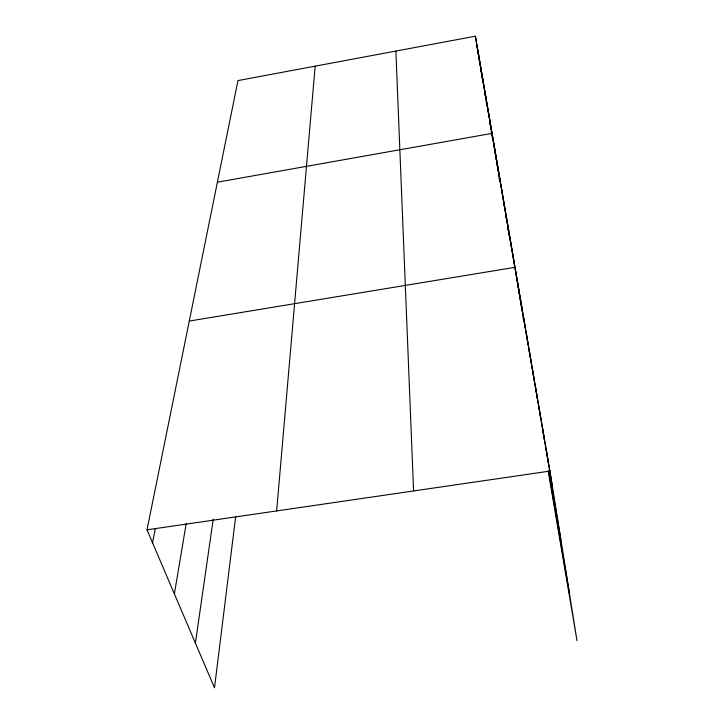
<?xml version="1.0" encoding="UTF-8"?>
<svg xmlns="http://www.w3.org/2000/svg" width="724" height="724" viewBox="0 0 724 724"><rect width="100%" height="100%" fill="white"/><g stroke="black" fill="none" stroke-linecap="round" stroke-linejoin="round"><path stroke-width="1.09" d="M276.64 510.927L315.157 66.156M235.671 516.664L214.512 687.8L147.008 529.832L237.961 80.581L475.406 36.2L549.914 471.08L576.992 640.686L548.213 471.089M195.408 643.093L213.245 519.108M174.384 593.906L186.204 523.543M152.556 542.81L155.325 528.574M217.39 182.186L492.058 133.379L498.193 171.335M189.272 321.058L514.999 267.31L520.656 302.406M147.008 529.832L549.914 471.08M477.098 46.635L501.252 187.742M501.433 188.783L505.542 212.811L503.578 200.657M505.723 213.852L509.922 238.386L507.931 226.006M510.103 239.418L537.416 398.978L535.425 386.498M537.597 400.046L541.009 419.992L538.819 406.336M541.199 421.087L544.566 440.78L542.366 427.006M544.756 441.866L552.15 485.062M484.736 93.487L485.089 95.523M485.442 97.586L485.795 99.686M486.148 101.776L486.51 103.867M489.822 123.279L490.166 125.288M490.501 127.288L490.845 129.297M491.189 131.297L491.542 133.352M491.895 135.415L492.239 137.47M495.497 156.565L495.868 158.737M498.465 173.968L498.818 176.023M499.171 178.086L499.524 180.149M503.533 203.67L503.886 205.707M505.642 215.987L505.995 218.087M506.357 220.187L506.709 222.277M507.805 228.694L508.176 230.856M508.547 233.019L508.909 235.173M549.082 470.609L560.928 540.041M548.674 471.261L569.354 592.829M493.84 143.768L497.56 166.185M498.546 173.516L498.899 175.697M499.243 177.851L499.596 179.995M488.646 113.478L492.175 134.691M485.424 94.663L488.827 115.134M482.374 76.853L485.659 96.636M478.084 51.838L482.655 79.097M475.406 36.2L479.388 60.744M479.731 62.888L480.075 65.024M480.428 67.169L481.641 74.663M481.813 75.712L482.836 82.047M532.158 367.448L534.312 380.878M529.027 349.14L531.163 362.452M526.004 331.52L528.122 344.714M523.099 314.569L525.199 327.646M520.303 298.243L522.384 311.193M517.606 282.496L519.669 295.338M520.99 304.505L521.325 306.605M521.669 308.705L522.004 310.804M523.045 317.257L523.398 319.456M512.565 253.074L514.592 265.681M510.203 239.318L512.221 251.807M505.723 213.127L507.696 225.39M499.506 176.855L501.252 187.697M501.515 188.566L503.451 200.611M497.56 165.497L499.469 177.317M546.059 448.572L548.276 462.446M395.883 51.06L413.585 490.953"/></g></svg>
